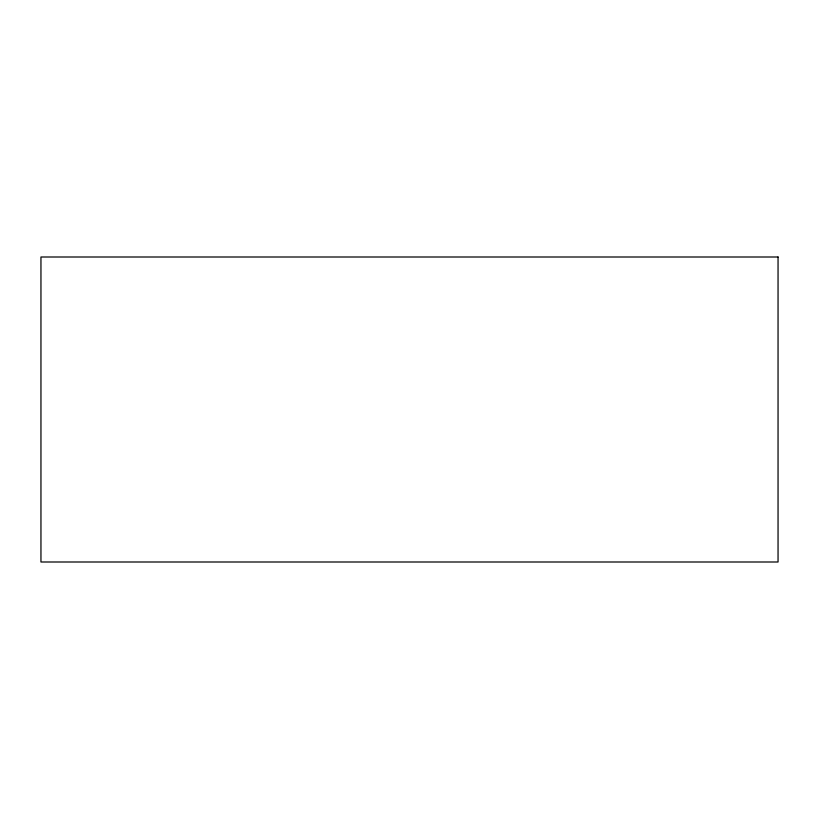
<?xml version="1.0" encoding="UTF-8"?>
<svg xmlns="http://www.w3.org/2000/svg" width="819" height="819" viewBox="0 0 819 819"><rect width="100%" height="100%" fill="white"/><g stroke="black" fill="none" stroke-linecap="round" stroke-linejoin="round"><path stroke-width="1.23" d="M778.05 257.002L40.95 257.002L40.95 561.998L778.05 561.998L778.05 257.002"/></g></svg>
